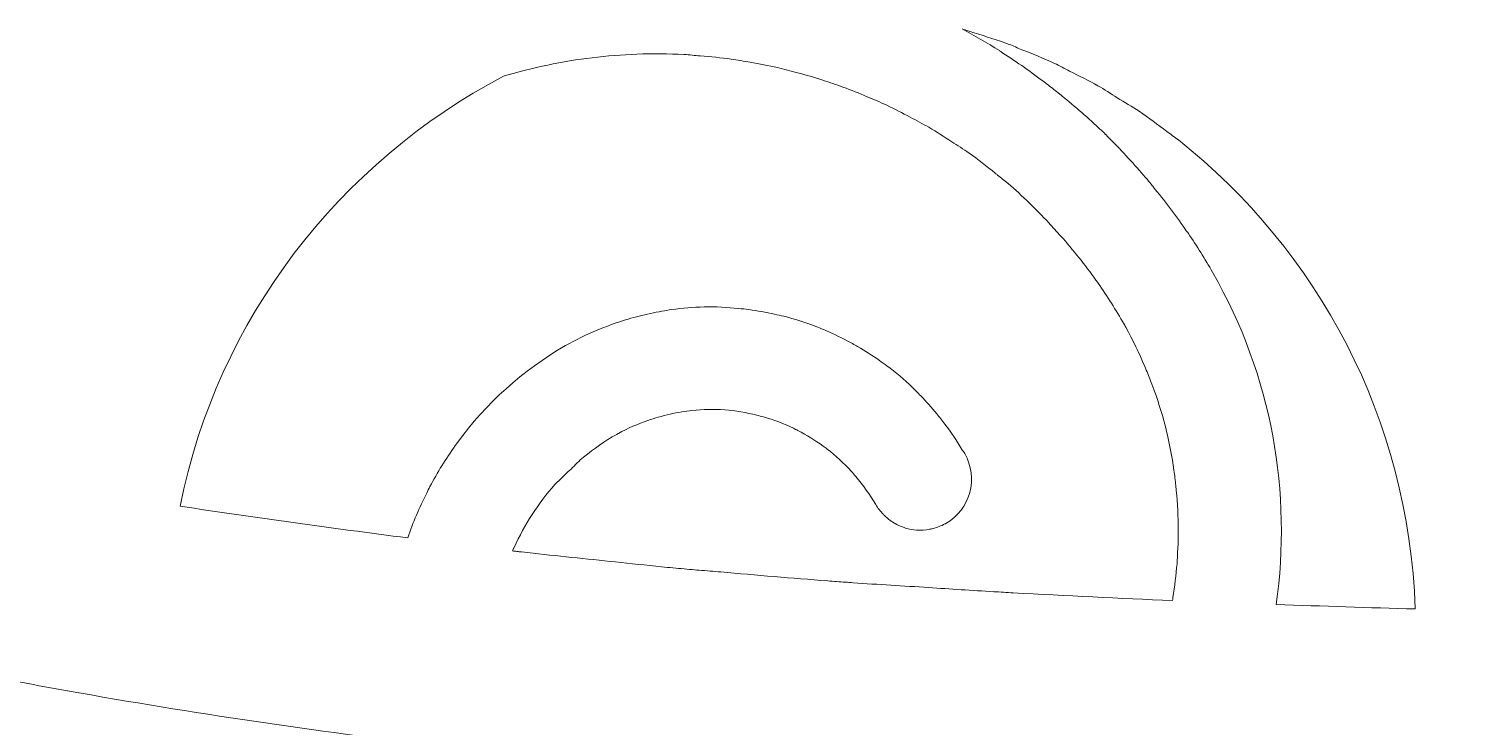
# Model space of a CAD drawing. Header units: millimetres. Extents: x -416 to 1516, y -417 to 43.
# Drawn here: x 441.2 to 455.33, y -68.94 to -62.14 of the extents above; entities that cross this region are included whole.
import ezdxf

# ---------------------------------------------------------------- set-up
doc = ezdxf.new("R2010")
doc.units = ezdxf.units.MM
doc.header["$MEASUREMENT"] = 0
doc.layers.add('Layer 3', color=7, linetype='Continuous')

msp = doc.modelspace()

# ---------------------------------------------------------------- linework, layer by layer
at = {"layer": 'Layer 3', "lineweight": 0}
for points, knots in [([(452.7574631300832, -64.51157168296186), (452.6826184306662, -64.38108869145802), (452.603725744054, -64.25443836868152), (452.5209573250208, -64.13164224647915), (452.5126029684691, -64.11926143457903), (452.502698318949, -64.10851704303441), (452.4942578350102, -64.09624389036821), (452.4926214146546, -64.09389691906888), (452.4907696758313, -64.09180832993096), (452.4891763191694, -64.08946135863162), (452.3907327156784, -63.94603772721132), (452.2860448766203, -63.80922437275333), (452.1775674325285, -63.67656666472443), (452.1770076045122, -63.67592070932095), (452.176533903883, -63.67518862653033), (452.1760171395602, -63.67454267112684), (452.1729165536235, -63.67086072532699), (452.1703327320095, -63.66670507889791), (452.16731827346, -63.66302313309804), (452.1363985414798, -63.62545006046204), (452.1052204273383, -63.58845834768917), (452.0736116762611, -63.55178961261804), (452.0704249629373, -63.54812919866496), (452.0668937400649, -63.54492095349432), (452.063707026741, -63.54126053954124), (452.0632763898054, -63.54076530706524), (452.0628026891762, -63.54033467012958), (452.0623720522405, -63.53983943765358), (451.9502772578892, -63.41060529326315), (451.8346081769719, -63.2856344545357), (451.7135130706654, -63.16742461569807), (451.7117043955357, -63.1656374724151), (451.7100679751802, -63.16359194697073), (451.7082593000504, -63.16182633553454), (451.6986991600788, -63.15252457772436), (451.6903448035271, -63.14173712248618), (451.6807846635555, -63.13252149206313), (451.6803540266199, -63.13211238697426), (451.6799233896842, -63.13172481373217), (451.6794927527486, -63.13133724049008), (451.6704493770998, -63.12259531069625), (451.6602002180312, -63.11536061017723), (451.6510707149952, -63.10670480777054), (451.649606549414, -63.10530523772966), (451.647927065365, -63.10409945430983), (451.6464198360902, -63.10269988426894), (451.5217935069113, -62.98464076835879), (451.3919134071173, -62.87377328927409), (451.2590188487738, -62.76725524323952), (451.2585882118382, -62.76691073369099), (451.2581575749025, -62.76650162860212), (451.2577269379668, -62.7661571190536), (451.2547124794173, -62.76372402036714), (451.2518702756419, -62.76088181659181), (451.2488558170923, -62.75844871790535), (451.2117349132387, -62.72886396042577), (451.1745278819981, -62.69986056280932), (451.1368902138217, -62.67118014289461), (451.1337035004979, -62.66879010790172), (451.1303445323997, -62.66678764615092), (451.127243946463, -62.66439761115803), (451.1265979910595, -62.66390237868202), (451.1259089719625, -62.66351480543993), (451.125263016559, -62.66301957296393), (450.9894831907466, -62.56011887718887), (450.850947288546, -62.46161067815751), (450.7081050169888, -62.37050943441943), (450.7062102144719, -62.3693036509996), (450.7044446030357, -62.36781795357158), (450.7025498005189, -62.36661217015175), (450.6933341700958, -62.36075550782682), (450.6848936861569, -62.35358540284815), (450.6756780557339, -62.34779333606357), (450.6754196735725, -62.34766414498287), (450.6752474187982, -62.34751342205539), (450.675075164024, -62.3473842309747), (450.5563054971699, -62.27273331817869), (450.4351673271699, -62.20215192442463), (450.3121343546529, -62.13574770894644), (450.3522697170561, -62.14715958774133), (450.3907686591037, -62.16233953972321), (450.4305595119583, -62.17456962869585), (450.5449366820686, -62.20968807079861), (450.659399979566, -62.24472038551425), (450.7708488185139, -62.28629838165186), (450.8129651108211, -62.30201662980331), (450.8531004732242, -62.32154601483532), (450.8947430649022, -62.33816860055165), (451.0018855344935, -62.38088778456875), (451.1092863862461, -62.42317633165019), (451.2133713335942, -62.47168758245186), (451.2639281098403, -62.49526495467904), (451.3119871918595, -62.52314869626279), (451.3618118853149, -62.54808257483728), (451.4543557627875, -62.59437604542033), (451.5477178504377, -62.63933454150283), (451.6375487152156, -62.69012816806349), (451.7020581281769, -62.72664618020713), (451.7633377641208, -62.76807345341727), (451.8264260751944, -62.80685230947311), (451.8982132523684, -62.85101412722466), (451.9716368498977, -62.89280744183009), (452.0414430971676, -62.93981146335697), (452.1339439109466, -63.00208156425286), (452.2223106101432, -63.06977769053802), (452.3111079462756, -63.13689245696004), (452.3482288501291, -63.16492692147126), (452.3872876201931, -63.19039909621533), (452.4237625686432, -63.21927330275108), (453.784962858559, -64.29739440301323), (454.676122933206, -65.94371940802701), (454.736498231585, -67.79825737143055), (454.2844586402267, -67.78518754043338), (453.8318161571584, -67.77035209800003), (453.3789583556223, -67.75437546768718), (453.5322651047159, -66.67119438343107), (453.3427848530272, -65.53187977461216), (452.7574631300832, -64.51157168296186)], [0, 0, 0, 0, 1, 1, 1, 2, 2, 2, 3, 3, 3, 4, 4, 4, 5, 5, 5, 6, 6, 6, 7, 7, 7, 8, 8, 8, 9, 9, 9, 10, 10, 10, 11, 11, 11, 12, 12, 12, 13, 13, 13, 14, 14, 14, 15, 15, 15, 16, 16, 16, 17, 17, 17, 18, 18, 18, 19, 19, 19, 20, 20, 20, 21, 21, 21, 22, 22, 22, 23, 23, 23, 24, 24, 24, 25, 25, 25, 26, 26, 26, 27, 27, 27, 28, 28, 28, 29, 29, 29, 30, 30, 30, 31, 31, 31, 32, 32, 32, 33, 33, 33, 34, 34, 34, 35, 35, 35, 36, 36, 36, 37, 37, 37, 38, 38, 38, 39, 39, 39, 39]), ([(445.8336824786024, -62.59695986703426), (445.9763094316917, -62.55428374671073), (446.1198837860395, -62.51795952118812), (446.2641471594843, -62.48787953123254), (446.4084105329292, -62.45779954127696), (446.5532767980839, -62.43396378688838), (446.6984014454001, -62.41628614067969), (446.8434399653291, -62.39860849447101), (446.9888229948066, -62.38706742459541), (447.1339045784292, -62.38155527181902), (447.1345935975262, -62.38153373997223), (447.1352395529298, -62.38159833551259), (447.1359285720268, -62.3815768036658), (447.2898382128303, -62.37578473688122), (447.4435755988596, -62.37791638971272), (447.596710093179, -62.38558172716741), (447.6496353725711, -62.38825167616847), (447.702086951334, -62.39492654867114), (447.7548399759519, -62.39918985433414), (447.8553075730405, -62.40717816949056), (447.9557751701291, -62.41598469482474), (448.0555106844271, -62.42974354491895), (448.1181252948715, -62.43842087917242), (448.1800508862189, -62.4504787133708), (448.2423209871148, -62.46139535968968), (448.3312905780214, -62.47689828937331), (448.4200879141537, -62.49337015216216), (448.5080239764147, -62.51343783336374), (448.5736961091022, -62.52844553057136), (448.6387222863863, -62.5458001990783), (448.7037484636704, -62.56330559051273), (448.7868183285585, -62.58559105193294), (448.8695006202045, -62.60957752924899), (448.9514077653664, -62.63593250971115), (449.0173813439089, -62.65718444248579), (449.0828381581286, -62.67968522237383), (449.1479504627998, -62.70349944491561), (449.2273168500413, -62.73261050176598), (449.305865027105, -62.76404699806888), (449.3837672487652, -62.79690459625945), (449.4482766617265, -62.82412085059293), (449.5126999473007, -62.85144476416031), (449.5761327679228, -62.88122330826094), (449.6528292061632, -62.91731068346893), (449.7281045425159, -62.95649864461365), (449.8031214967072, -62.9963971567022), (449.8649178969739, -63.02916862750564), (449.9272310615634, -63.06092810151029), (449.9877786147166, -63.09617573469374), (450.0632262058436, -63.14025142505816), (450.1367789944537, -63.18813825230313), (450.2100734009024, -63.23645571648377), (450.2666590942476, -63.27329670632916), (450.3243644436255, -63.30800604334305), (450.3795720987766, -63.34710787710063), (450.4671636514892, -63.40918419137548), (450.5513101087163, -63.47662193549925), (450.6351981837822, -63.54438265732475), (450.642949648624, -63.5505838291982), (450.6509164319336, -63.55635436413599), (450.6585817693883, -63.56262013154979), (450.690836475869, -63.58850141138273), (450.7238232651403, -63.6130907804087), (450.7553889525238, -63.640027120734), (450.7574129461214, -63.6417712003234), (450.7592646849448, -63.64377366207421), (450.7612886785423, -63.64551774166362), (450.8999537718236, -63.76465344991291), (451.0312119098116, -63.89416750831153), (451.1581206147496, -64.02895686917192), (451.1976100217493, -64.0709439703984), (451.2364534733454, -64.11370621810907), (451.2747370969253, -64.15720054861035), (451.3954015662961, -64.29425075338294), (451.5113290293748, -64.43683464277872), (451.6186437537403, -64.58854803521041), (451.6198926008537, -64.59029211479982), (451.6212706390479, -64.59188547146175), (451.6225194861613, -64.59362955105115), (451.712565669407, -64.72118421139253), (451.7978317826669, -64.85364813280039), (451.877628806844, -64.99125816558933), (451.8812030934099, -64.99737321007565), (451.8853372079922, -65.00290689469884), (451.8888684308646, -65.00904347103193), (451.8962753861579, -65.02196257910163), (451.9018736663214, -65.03535538780054), (451.909151430534, -65.04831755956378), (451.9788715504168, -65.17384822630757), (452.0405387596027, -65.30151054588286), (452.0957033510603, -65.43068009473295), (452.1155987774876, -65.47710275639669), (452.13458986635, -65.52367614098792), (452.1525904902605, -65.57048637589375), (452.2019414830867, -65.69821329100938), (452.2448759855716, -65.82710292585129), (452.2807480423118, -65.95717681226625), (452.2816093161831, -65.9602558663562), (452.2827289722158, -65.96331338859936), (452.2835902460871, -65.9663924426893), (452.2904804370576, -65.99210146774797), (452.2970691821732, -66.01781049280666), (452.3034856725145, -66.04351951786533), (452.3043038826922, -66.04690001781023), (452.3047775833214, -66.0503235814487), (452.3056388571927, -66.0537040813936), (452.3369461624149, -66.1831104805583), (452.3616647225216, -66.31314130327969), (452.3801390470612, -66.44373195401745), (452.3872445564996, -66.49338439269862), (452.3934887920666, -66.54307989507335), (452.3987425626816, -66.59281846114163), (452.412479880929, -66.72099754503971), (452.4201452183837, -66.84943501109919), (452.4220830845941, -66.97759256315048), (452.4221692119813, -66.98164055034565), (452.4225998489169, -66.9857100693876), (452.4225998489169, -66.98975805658277), (452.4235472501754, -67.10387684453167), (452.4193270082059, -67.21780184585953), (452.4112310338156, -67.33129621025172), (452.4106281421057, -67.33954290756954), (452.4108003968799, -67.3478542004277), (452.4101544414765, -67.35610089774552), (452.4016278301505, -67.46690378128987), (452.3875890660481, -67.57703917758396), (452.3699760153797, -67.68657168216811), (452.3684257224114, -67.69626101322038), (452.3679089580886, -67.7061225990469), (452.3662725377331, -67.71579039825238), (451.8476995398159, -67.69415089223565), (451.3291696055922, -67.66908782258047), (450.8110703083042, -67.64068731667393), (450.7475944239885, -67.63719915749512), (450.6842046670599, -67.63317270214674), (450.6207287827442, -67.62955535188722), (450.40799413653, -67.61749751768885), (450.1957762546386, -67.60298505295724), (449.9833861179729, -67.58894628885484), (449.7380953194231, -67.573464891018), (449.4924600113248, -67.55949072245596), (449.2475137223236, -67.5420283947151), (449.2223645252813, -67.54024125143212), (449.1972153282389, -67.53832491706845), (449.1720661311966, -67.53647317824513), (449.1142746544315, -67.53223140442891), (449.0564831776665, -67.52794656691914), (448.9986917009014, -67.52368326125614), (448.6496174008585, -67.49778044957642), (448.3015766294611, -67.46759280038692), (447.953708112838, -67.43712523718924), (447.8842894388102, -67.4310317245497), (447.814612382621, -67.42551957177331), (447.7449353264319, -67.41983516422265), (447.713584957516, -67.41699296044732), (447.6819762064389, -67.41490437130938), (447.6506258375231, -67.41201910384048), (447.5781065775586, -67.40538729503137), (447.505501190207, -67.39888467730296), (447.4329819302425, -67.39203755002603), (447.2816561110529, -67.3776758082219), (447.1312776931217, -67.36029960786817), (446.9804686382549, -67.34417225462784), (446.693750566495, -67.31501813408391), (446.4068602399608, -67.28618699124173), (446.1213479516207, -67.25330786120438), (446.0838825382186, -67.24932446954956), (446.0463309974294, -67.24579324667718), (446.0090378388016, -67.24142228178026), (445.9940516734408, -67.23967820219086), (445.979151635467, -67.2379987181418), (445.9641654701062, -67.23634076593952), (445.9491793047454, -67.23468281373725), (445.9341931393845, -67.23304639338176), (445.9192931014108, -67.23128078194556), (445.9244607446387, -67.21954592544893), (445.9319538273191, -67.20923217083997), (445.9372937253212, -67.19758344173046), (445.9881088837287, -67.08602694354872), (446.046072615268, -66.97849690071536), (446.111701684262, -66.87632828773091), (446.1787949188372, -66.77306155056056), (446.2525199622216, -66.67438109675493), (446.3345132347706, -66.58256930207301), (446.3500161644542, -66.56519310171929), (446.3680167883646, -66.54994855419706), (446.385328393178, -66.53410111496491), (446.4190042015463, -66.49848744038614), (446.4560389780128, -66.4659743517441), (446.4919540984465, -66.4323846707629), (446.5320033334625, -66.39272300898897), (446.5702438933488, -66.35140339501275), (446.61434111556, -66.3156389975065), (446.7151101585035, -66.23388257527216), (446.8232000293532, -66.15961923571825), (446.9380078363992, -66.09373178456285), (446.9432616070142, -66.09071732601325), (446.9488598871777, -66.08899477827063), (446.9541136577927, -66.08604491526138), (447.04816476454, -66.03337801803063), (447.1453164572241, -65.99149857603805), (447.2437600607151, -65.95674617533061), (447.2770482958413, -65.94496825514041), (447.3107671679032, -65.93605407057233), (447.3444429762715, -65.92627861213292), (447.4205795864956, -65.90423000102733), (447.4972329610424, -65.8869829917543), (447.5744461636056, -65.87503281678983), (447.6073898891833, -65.86990823725553), (447.6402474873738, -65.86387932015633), (447.6732773403386, -65.86058494759857), (447.7799891729942, -65.84994821528785), (447.8869593878113, -65.84542652746346), (447.9929391376763, -65.85319952415206), (447.9932836472248, -65.85322105599884), (447.9935850930797, -65.85317799230528), (447.9939296026283, -65.85319952415206), (448.1001677346547, -65.861037116381), (448.2047694463255, -65.88110479758258), (448.3077347376409, -65.90679229079448), (448.3293096481174, -65.9121537206434), (448.3508414949002, -65.9172998320245), (448.3722010869087, -65.92343640835759), (448.4718935375131, -65.9521168282723), (448.5694758671328, -65.98803194870602), (448.6633116554123, -66.03296891294175), (448.678211693386, -66.04011748607365), (448.6923365848755, -66.04883788402068), (448.707064368075, -66.05639556224145), (448.7926749908834, -66.10027746598482), (448.8750127729809, -66.15096343331156), (448.9534317589639, -66.2081520183667), (448.9670829498242, -66.21809973158037), (448.981380096088, -66.22688472506775), (448.9947729047869, -66.2372200115235), (449.0781872792235, -66.3016217652509), (449.1557880550288, -66.37461472584462), (449.228135060219, -66.4539380493925), (449.2433365440477, -66.47056063510884), (449.2577628813922, -66.48806602654325), (449.2724045372045, -66.50535609950985), (449.3441055869912, -66.59004085290665), (449.411543331115, -66.67982865399098), (449.4686888524766, -66.77947804090182), (449.4885842789039, -66.81407971868181), (449.5127860746878, -66.844396558952), (449.5389688003757, -66.87225876868897), (449.5465480104432, -66.88031167938574), (449.554902366995, -66.88698655188841), (449.5629122139982, -66.89445810272204), (449.5828937678126, -66.9130616183424), (449.6036935318048, -66.93002871360724), (449.6260866524589, -66.94490721973416), (449.6361635567533, -66.95160362408362), (449.6462404610477, -66.95784785965064), (449.6567480022777, -66.96379064936269), (449.6801746515774, -66.97703273513413), (449.7044195110548, -66.987949381453), (449.7295687080971, -66.9972296074164), (449.739301102843, -67.00084695767592), (449.7486028606531, -67.00517485887926), (449.7585936375604, -67.00816778558207), (449.7940350573649, -67.01882604973956), (449.8302516236536, -67.02653445088781), (449.86728640012, -67.0291828680421), (449.86728640012, -67.0291828680421), (449.86728640012, -67.0291828680421), (449.8673294638136, -67.0291828680421), (449.9094026924272, -67.0321757947449), (449.9518634942829, -67.02784789354156), (449.9941089776707, -67.01998876946583), (450.005779238627, -67.01785711663433), (450.0171049900348, -67.01529482686718), (450.028689123604, -67.01228036831759), (450.0680493395229, -67.0019881455554), (450.106806663732, -66.98805704068693), (450.1440567586662, -66.96755872254968), (450.1467697713609, -66.96607302512167), (450.1497842299105, -66.96585770665385), (450.1524541789116, -66.96430741368549), (450.3918883151364, -66.82684810382402), (450.4745706067824, -66.52126813428235), (450.3372835516952, -66.28166174328322), (450.3290153225306, -66.2672784696323), (450.318464717607, -66.25511297620002), (450.3099811699746, -66.24092348917014), (450.258390865083, -66.15438699695002), (450.2027956366898, -66.07179083269116), (450.1436691854242, -65.99272589130467), (450.1181754788333, -65.95861944600071), (450.0913898614355, -65.92617095289901), (450.0646042440377, -65.89346407763591), (450.0141335951788, -65.831990655071), (449.9615528253352, -65.77327330889426), (449.9068188708133, -65.71690293401686), (449.8801193808026, -65.689428297522), (449.8543672920503, -65.66104932346225), (449.8267204007812, -65.63480200223401), (449.747224822459, -65.55928981556669), (449.6644564034259, -65.48825625303019), (449.5777691882783, -65.42314394835897), (449.5536965835751, -65.40510026075498), (449.5282028769843, -65.38968345845848), (449.5036565716519, -65.37243644918544), (449.4345824071726, -65.32386060284342), (449.3638718223379, -65.27823461951064), (449.2911372439056, -65.23620445459059), (449.2575475629243, -65.21682579248606), (449.2238717545561, -65.19826534055929), (449.1895930544778, -65.18028624849563), (449.1134995079473, -65.14034467271352), (449.0358556684485, -65.10425729750553), (448.9567476633684, -65.07139969931495), (448.9318568484875, -65.061085944706), (448.9077411800908, -65.0490496423544), (448.8825919830485, -65.03944643868927), (448.7802726471365, -65.00028000939133), (448.6757570628528, -64.96780998444285), (448.5696911856007, -64.9405721982626), (448.5392882179434, -64.93275613788043), (448.5084546133504, -64.92711479402334), (448.4777501998381, -64.92031073043997), (448.3952832266599, -64.9019871288278), (448.3122133617718, -64.887194750088), (448.2282822230124, -64.87619197638199), (448.1951231789669, -64.87184254333187), (448.1622225170827, -64.86723472812034), (448.1288912182629, -64.86404801479648), (448.0170117423795, -64.85330362325186), (447.9046155021732, -64.8468656010638), (447.7917024976441, -64.84938482713738), (447.7916594339505, -64.84938482713738), (447.791616370257, -64.84938482713738), (447.791616370257, -64.84938482713738), (447.6861103210212, -64.85173179843672), (447.5805181443983, -64.86159338426324), (447.4750982225497, -64.8758044031399), (447.4433172166982, -64.88008924064968), (447.4117945930082, -64.88665645391843), (447.3800135871567, -64.89203941561414), (447.3053842062075, -64.90467860967566), (447.2311854621939, -64.91985856165753), (447.1571589729547, -64.93861280020536), (447.1215452983759, -64.94763464400737), (447.0862330696521, -64.95736703875319), (447.0508777772347, -64.96783151628964), (446.9774541797053, -64.98953561784671), (446.9047626649665, -65.01490013335686), (446.8324156597763, -65.04284847048095), (446.8013236730219, -65.05486324098575), (446.7700594314933, -65.06567222807072), (446.7392258269003, -65.07884971830181), (446.6377677648597, -65.1222148577224), (446.5373432314647, -65.17008015312058), (446.4392441375222, -65.22625674137694), (446.0167893036434, -65.46861920876427), (445.6615999591141, -65.7930180123941), (445.3825041611153, -66.17449774184517), (445.3752694605963, -66.18433779582492), (445.3677763779159, -66.19385487210292), (445.3606708684775, -66.2037810534698), (445.2695480928927, -66.33114192719013), (445.1872103107953, -66.46459631354999), (445.1140020317337, -66.60403655331548), (445.1031499809552, -66.62459946699306), (445.0935037135964, -66.64563608129987), (445.08303923606, -66.66643584529207), (445.0125439696931, -66.80764169649375), (444.9482929388931, -66.95259408903563), (444.8969179524694, -67.10417829038663), (444.1479111302825, -67.0071342569365), (443.4049332251948, -66.90632215029937), (442.6733241352084, -66.79439961072232), (443.0404851865489, -64.96737934750719), (444.2293876385086, -63.43760622912879), (445.8336824786024, -62.59695986703426)], [0, 0, 0, 0, 1, 1, 1, 2, 2, 2, 3, 3, 3, 4, 4, 4, 5, 5, 5, 6, 6, 6, 7, 7, 7, 8, 8, 8, 9, 9, 9, 10, 10, 10, 11, 11, 11, 12, 12, 12, 13, 13, 13, 14, 14, 14, 15, 15, 15, 16, 16, 16, 17, 17, 17, 18, 18, 18, 19, 19, 19, 20, 20, 20, 21, 21, 21, 22, 22, 22, 23, 23, 23, 24, 24, 24, 25, 25, 25, 26, 26, 26, 27, 27, 27, 28, 28, 28, 29, 29, 29, 30, 30, 30, 31, 31, 31, 32, 32, 32, 33, 33, 33, 34, 34, 34, 35, 35, 35, 36, 36, 36, 37, 37, 37, 38, 38, 38, 39, 39, 39, 40, 40, 40, 41, 41, 41, 42, 42, 42, 43, 43, 43, 44, 44, 44, 45, 45, 45, 46, 46, 46, 47, 47, 47, 48, 48, 48, 49, 49, 49, 50, 50, 50, 51, 51, 51, 52, 52, 52, 53, 53, 53, 54, 54, 54, 55, 55, 55, 56, 56, 56, 57, 57, 57, 58, 58, 58, 59, 59, 59, 60, 60, 60, 61, 61, 61, 62, 62, 62, 63, 63, 63, 64, 64, 64, 65, 65, 65, 66, 66, 66, 67, 67, 67, 68, 68, 68, 69, 69, 69, 70, 70, 70, 71, 71, 71, 72, 72, 72, 73, 73, 73, 74, 74, 74, 75, 75, 75, 76, 76, 76, 77, 77, 77, 78, 78, 78, 79, 79, 79, 80, 80, 80, 81, 81, 81, 82, 82, 82, 83, 83, 83, 84, 84, 84, 85, 85, 85, 86, 86, 86, 87, 87, 87, 88, 88, 88, 89, 89, 89, 90, 90, 90, 91, 91, 91, 92, 92, 92, 93, 93, 93, 94, 94, 94, 95, 95, 95, 96, 96, 96, 97, 97, 97, 98, 98, 98, 99, 99, 99, 100, 100, 100, 101, 101, 101, 102, 102, 102, 103, 103, 103, 104, 104, 104, 105, 105, 105, 106, 106, 106, 107, 107, 107, 108, 108, 108, 109, 109, 109, 110, 110, 110, 111, 111, 111, 112, 112, 112, 113, 113, 113, 114, 114, 114, 115, 115, 115, 116, 116, 116, 117, 117, 117, 118, 118, 118, 119, 119, 119, 120, 120, 120, 121, 121, 121, 122, 122, 122, 123, 123, 123, 124, 124, 124, 125, 125, 125, 125]), ([(428.7256828084002, -63.89210045102038), (428.841696398866, -63.97689286365109), (428.9583990084288, -64.06028570624092), (429.0757906370887, -64.14204212847525), (429.0758767644758, -64.1421067240156), (429.0760059555565, -64.14217131955594), (429.0760920829437, -64.1422359150963), (429.1143757065235, -64.16872008663915), (429.1530038396519, -64.19432145246391), (429.1914166543124, -64.22048264630503), (429.1915027816995, -64.22054724184538), (429.1915889090866, -64.22059030553895), (429.1916750364738, -64.2206549010793), (431.0136568475418, -65.4702125654262), (432.9921751847207, -66.36619577375255), (435.0804628767985, -67.04823855244489), (435.0943724498202, -67.05278177211605), (435.1082389591483, -67.05754031025505), (435.1221915958636, -67.06208352992623), (435.3553384328279, -67.13785409875494), (435.5899494353733, -67.21073940011476), (435.8257231576451, -67.2814715167963), (435.8686576601301, -67.2943690930192), (435.9115490989215, -67.30746045586315), (435.9545266650999, -67.32020730915858), (436.171137043735, -67.38426455333743), (436.3888670784028, -67.44629780391871), (436.6075875780226, -67.50647931567667), (436.6728721374681, -67.52447993958711), (436.7382858879943, -67.54235137241685), (436.803742702214, -67.56002901862553), (437.0065726989081, -67.6146768457603), (437.2100917146992, -67.66814042132202), (437.4146011954424, -67.71981685360078), (437.4991352259117, -67.74121950930288), (437.5840568296231, -67.76214846437578), (437.6688923059474, -67.78307741944867), (437.8587170671847, -67.82982305881416), (438.0489724653576, -67.87605193385686), (438.2401752647889, -67.92053672931014), (438.344561657992, -67.94486771617471), (438.449550942905, -67.96840202470833), (438.5543679730437, -67.99210858801621), (438.7298955880172, -68.03177024979014), (438.9054662666842, -68.07143191156408), (439.0820704739969, -68.10943562113575), (439.2100557712739, -68.13701791686452), (439.3388162150351, -68.16345902471382), (439.4673182766349, -68.19024464211164), (439.623553356891, -68.22275773075368), (439.7794869912921, -68.25572298817816), (439.9364541543388, -68.28715948448107), (440.1035412853735, -68.32066303807512), (440.2716619450536, -68.35278855347508), (440.4396103499595, -68.38517245103642), (440.5610930295082, -68.40857756848935), (440.682058944734, -68.43271476873288), (440.8039291975247, -68.45558159001622), (441.0968484411581, -68.5105954585463), (441.390801213437, -68.56429588442263), (441.6858736417487, -68.61666133579844), (441.6872516799428, -68.61689818611305), (441.6885435907498, -68.6170704408873), (441.6899216289439, -68.61730729120193), (442.9171938318705, -68.83505885771649), (444.1110916722839, -69.0063016351802), (445.288151608513, -69.14638783034917), (445.3983946640411, -69.15995289382234), (445.5094989934403, -69.1747668044089), (445.619182220952, -69.18736293477686), (445.6560878063377, -69.19158317674629), (445.69234743632, -69.19453303975553), (445.7292099580122, -69.19868868618461), (446.1718616641732, -69.24849184779326), (446.6121879308817, -69.29338574833542), (447.0510069683154, -69.33474842600519), (447.0801180251657, -69.33748297054662), (447.1095305278711, -69.34105725711257), (447.1385985210279, -69.3437702698072), (447.274206092066, -69.35649559125584), (447.4094691535556, -69.36773521527647), (447.544861406126, -69.3794700717731), (447.9096970180139, -69.41157405532627), (448.273929738192, -69.44154638604795), (448.6375165029665, -69.46884876776855), (448.6577133752488, -69.47037752889013), (448.6780394386117, -69.47216467217311), (448.6982793745876, -69.4736719014479), (448.6997435401688, -69.4737795606818), (448.7012077057501, -69.47386568806894), (448.7027149350249, -69.47397334730286), (449.0842592600163, -69.50237385320939), (449.4655452028463, -69.5290518113733), (449.8467880819828, -69.55303828868934), (449.9926017483959, -69.56231851465273), (450.1389321791319, -69.57082359413194), (450.2849181003194, -69.57954399207898), (450.2879756225626, -69.57971624685324), (450.2910762084993, -69.57988850162751), (450.2941337307425, -69.58006075640176), (450.4410670531884, -69.58884574988916), (450.588517139957, -69.59625270518245), (450.7356227171773, -69.60449940250027), (450.9058104341486, -69.6139734150847), (451.0758258963456, -69.62400725568548), (451.2460997407041, -69.63274918547931), (451.4971610741917, -69.6457974846297), (451.7490836815506, -69.65891037932043), (452.0009201615223, -69.6707098313574), (452.0133225052693, -69.67129119122055), (452.0255525942419, -69.67202327401115), (452.0379549379888, -69.67258310202752), (452.0560416892864, -69.67342284405204), (452.0742145679711, -69.67426258607657), (452.0923443829622, -69.6751023281011), (452.0931625931399, -69.67514539179467), (452.0939377396241, -69.67518845548823), (452.0947990134954, -69.67523151918179), (452.1259340639434, -69.67669568476303), (452.1570691143913, -69.67813831849747), (452.1882472285328, -69.67955942038515), (452.1891946297912, -69.67960248407871), (452.1901420310497, -69.67964554777227), (452.1910894323082, -69.67968861146583), (452.6544978387678, -69.70061756653872), (453.1208345763899, -69.72094362990171), (453.5886785432869, -69.73890119011857), (453.5891953076097, -69.73892272196535), (453.5897120719325, -69.73894425381214), (453.5901857725617, -69.73896578565892), (453.6895337136175, -69.74284151807983), (453.790216629174, -69.746394272799), (453.8898229523913, -69.75018387783277), (453.8917177549081, -69.7502484733731), (453.8936556211186, -69.75033460076024), (453.8955504236355, -69.75039919630059), (454.3875100589292, -69.76876586160633), (454.8820535158368, -69.78637891227467), (455.3803865777782, -69.80369051708804), (455.8460342963033, -69.81988246586873), (456.3152132377007, -69.83579450064123), (456.789861268181, -69.85179266280085), (457.2007319684906, -69.8656376402822), (457.6018702740544, -69.87625284074612), (457.997970127471, -69.88533928008847), (458.1405109531732, -69.88861212079946), (458.2798650655516, -69.89104521948592), (458.4209417256725, -69.89386589141446), (458.6807880526475, -69.8990981301827), (458.940289870074, -69.90433036895091), (459.1960882098538, -69.90852907907356), (459.409511875165, -69.91203877009916), (459.6207392921044, -69.9153546745037), (459.8322250912051, -69.91856291967434), (460.1052489084112, -69.92269703425664), (460.3775837065202, -69.9271325946939), (460.6489280396772, -69.9313959003569), (460.8848309530297, -69.93509937800354), (461.1206908026886, -69.93931961997298), (461.3565506523475, -69.9436690530231), (461.5204941337519, -69.9466835115727), (461.6847390610111, -69.94999941597726), (461.8490701156575, -69.95353063884963), (462.0782550928138, -69.9584614317629), (462.309033426632, -69.96457647624922), (462.5399840152244, -69.9708637755098), (462.6959607133191, -69.9751270811728), (462.8517651566395, -69.97921813206153), (463.0089045744605, -69.98427811605549), (463.262248283707, -69.99243868598617), (463.5193385342938, -70.00288163167583), (463.7768594218162, -70.0135829595269), (463.9111750820474, -70.01915970784364), (464.043768194536, -70.0237244593616), (464.1795049566548, -70.0301194178561), (464.9900497969469, -70.06829538220202), (465.8261314075235, -70.12109147051348), (466.7101859727322, -70.19862765077838), (467.0110719996752, -70.2250256949341), (467.3136805743608, -70.2525864588161), (467.6162460853529, -70.28019028639167), (467.7087038354383, -70.28860923848374), (467.8006448212009, -70.29659755364017), (467.893231762367, -70.30512416496616), (468.021518505499, -70.31696668069671), (468.1502789492602, -70.32949821552431), (468.27878101086, -70.34164217710982), (468.548445859968, -70.3670928200071), (468.818498282318, -70.39321095015464), (469.0890244052972, -70.42019035417351), (469.2528386956208, -70.43655455772844), (469.4169113681058, -70.45343552560617), (469.5809840405909, -70.47046721641138), (469.8206765589771, -70.49529343575196), (470.0607135869119, -70.52126084297203), (470.3008367422339, -70.54770195082132), (470.4776993317079, -70.56718827215977), (470.6546049848754, -70.5866745934982), (470.8316398291237, -70.60717291163544), (471.0699543093158, -70.63471214367065), (471.3084410442823, -70.66429690115024), (471.5469277792487, -70.69383859493625), (471.7180628974785, -70.7150905277109), (471.8891549520147, -70.7352443362996), (472.0603331339381, -70.75757286141338), (472.1644611449797, -70.77113792488655), (472.2685030286343, -70.78679157749765), (472.372631039676, -70.80080880975326), (472.6442768186879, -70.83745601297761), (472.9159656613934, -70.87384483404057), (473.1873961219375, -70.91367875058876), (473.3763165456099, -70.94141176924502), (473.5648924597338, -70.97228843753157), (473.7535975649383, -71.00174400393047), (473.9620689054896, -71.03423556072572), (474.1705402460407, -71.06668405382743), (474.3787101407369, -71.10143645453488), (474.5875259908366, -71.13633957816982), (474.7959542676942, -71.17361120495086), (475.0043825445519, -71.21092589542548), (475.192441694353, -71.24455864010022), (475.3802855256862, -71.27909572233986), (475.5679571022452, -71.31479552430577), (475.7839645891704, -71.35594288350771), (475.9997136939341, -71.39820989874237), (476.2150321617622, -71.44226405726), (476.393401980511, -71.4787174738633), (476.5711689075499, -71.51745326622559), (476.749021961976, -71.55601680381359), (476.9697664551933, -71.60394669475214), (477.1905970757979, -71.6513382895211), (477.4104802951439, -71.70267021225132), (477.5598682481231, -71.7375302721927), (477.7083949272309, -71.77562010915149), (477.8572230521937, -71.8125687582308), (477.8727259818774, -71.81637989511135), (477.8882719752545, -71.82019103199191), (477.9038179686317, -71.82402370071925), (478.3223970700896, -71.92722584234927), (478.7389091142563, -72.0374258341837), (479.1534402285189, -72.1546882717629), (479.2215669917398, -72.17393774278672), (479.2895215001863, -72.19355325520586), (479.3576913271007, -72.21258740776187), (479.4488571663791, -72.23894238822403), (479.5406258973675, -72.26314418400791), (479.6315333544845, -72.29023124726069), (479.8502538541043, -72.35538661562548), (480.0673379333686, -72.425623499831), (480.2846373311007, -72.49517136493948), (480.451466079974, -72.54850574942051), (480.6182517651536, -72.60192626128867), (480.784176176462, -72.65795212661754), (480.9993654532094, -72.73064364135631), (481.2135642650048, -72.80639267833824), (481.4272032487838, -72.88375660382889), (481.5462312977992, -72.92686336108807), (481.6646133914111, -72.97190798455772), (481.7830816124102, -73.01671575771275), (481.8300210383967, -73.03437187207464), (481.8771327191575, -73.05144662657342), (481.9239860177569, -73.06933959124994), (482.1356871353255, -73.15025627145974), (482.3472159981198, -73.23179737522625), (482.5571945679458, -73.31770944388967), (482.724023316819, -73.38594386634439), (482.8891295179496, -73.45874304031709), (483.0547094197094, -73.5302503034828), (483.2605969386467, -73.61915529884902), (483.4673026677617, -73.70579945030306), (483.6712523204885, -73.79991515259073), (483.6718552121984, -73.8001950665989), (483.6724581039083, -73.80051804430065), (483.6730609956182, -73.80079795830882), (483.9935410031336, -73.94870021385995), (484.3112649342607, -74.10409555209151), (484.6265772985482, -74.26547674372868), (484.7661467293944, -74.33674715657979), (484.903993612498, -74.41234547063424), (485.042486451005, -74.48632889617998), (485.273480103291, -74.61002935594723), (485.5032679721572, -74.7368304016512), (485.7311610385065, -74.86838998549419), (485.8501890875219, -74.93694738565065), (485.9692602002308, -75.00544019026678), (486.0873839116813, -75.07619383879509), (486.2136466612157, -75.15196440762381), (486.3391342642659, -75.22962977896941), (486.4645788036226, -75.30733821400858), (486.6739975454322, -75.43792886474633), (486.882899522919, -75.56953151228288), (487.089217678792, -75.70761524570105), (487.0940838761649, -75.71088808641203), (487.0990362009249, -75.71388101311484), (487.1039454619914, -75.71715385382583), (487.104376098927, -75.7174552996808), (487.1048067358627, -75.7176921499954), (487.1052373727983, -75.71799359585036), (492.7470118668306, -79.50740484300414), (494.9896829003412, -86.13690974450431), (495.5042940384503, -92.35847227685734), (495.6578161060118, -94.21548640264092), (495.4612303448847, -95.82789874897176), (495.0395506574901, -97.30817015159649), (494.596511378087, -96.5161857632311), (494.1409405638563, -95.73404142884549), (493.6680581448122, -94.96699091905461), (493.0595681547299, -93.9941605495604), (492.4275653879608, -93.04807273377044), (491.7454364818814, -92.09442723975972), (491.608666191117, -91.90287993077983), (491.465005709382, -91.71671558349564), (491.3231539027769, -91.52908707063023), (491.1186013583402, -91.25291960379388), (490.917666164163, -90.97388840133543), (490.70639568353, -90.70319002358193), (490.7063095561429, -90.70310389619479), (490.7062234287558, -90.70303930065445), (490.7061373013686, -90.70295317326732), (490.369034708137, -90.27100279495734), (490.0220274653851, -89.84744983689265), (489.6683884138242, -89.42988273223358), (489.664943318339, -89.42581321319163), (489.6613259680795, -89.42191594892394), (489.6578808725942, -89.41786796172877), (489.656416707013, -89.41618847767971), (489.6549525414318, -89.41457358917101), (489.6534883758505, -89.41289410512195), (489.6527993567535, -89.41209742679098), (489.6521103376564, -89.4113222803068), (489.6514213185594, -89.41052560197583), (489.6408276499423, -89.39805866268858), (489.6310091278093, -89.38496729984465), (489.6204154591921, -89.37252189240418), (489.6167119815455, -89.3681078638137), (489.6131807586731, -89.36345698490861), (489.6094342173329, -89.35902142447135), (489.5458722056301, -89.28432744798178), (489.478262206732, -89.2134015446792), (489.4141834307064, -89.13918126881885), (489.4106952715276, -89.13517634531725), (489.4071640486552, -89.1312144855092), (489.4037189531699, -89.12720956200761), (489.3845125458396, -89.1054193330634), (489.3653922658965, -89.08358604042563), (489.3463581133405, -89.06166662040073), (489.3448939477593, -89.06000866819845), (489.3434297821781, -89.05835071599617), (489.342051743984, -89.05669276379389), (489.0906459009478, -88.76711095641187), (488.8376897649434, -88.47918710123211), (488.5785324570655, -88.19703378099015), (488.5752596163545, -88.19352408996455), (488.5719006482564, -88.19014359001964), (488.5687139349325, -88.18663389899405), (488.5664746228671, -88.1842008003076), (488.5641491834145, -88.18191842454861), (488.5619098713491, -88.17948532586216), (488.5615653618006, -88.17914081631363), (488.5612208522521, -88.17879630676511), (488.5609194063971, -88.17845179721658), (488.3563237982668, -87.95598475625657), (488.145139445021, -87.74027871518636), (487.9358068305986, -87.52257021236537), (487.9330938179039, -87.51977107228359), (487.9304238689028, -87.51692886850826), (487.9277539199018, -87.5141297284265), (487.9057053087961, -87.49139209822386), (487.8842595894005, -87.46818076739198), (487.8622109782949, -87.44542160534255), (487.7213927003353, -87.29896198352587), (487.5819524605698, -87.15114585536186), (487.4386364883834, -87.00722699146556), (487.3776582982945, -86.9460334829088), (487.3197806941423, -86.88165326102819), (487.2584579945049, -86.82086885756031), (487.2584579945049, -86.82086885756031), (487.2584579945049, -86.82084732571353), (487.2584579945049, -86.82084732571353), (487.2583718671177, -86.82073966647962), (487.2582857397306, -86.82061047539892), (487.2581134849563, -86.82050281616502), (487.2554435359552, -86.81791899455108), (487.2526874595671, -86.81548589586461), (487.2501036379531, -86.81290207425067), (487.0173874379245, -86.5822529315132), (486.7761446265699, -86.36107780136017), (486.5380885285391, -86.13630685279439), (486.440247816758, -86.043849102709), (486.3440435253324, -85.94949655010672), (486.2452554122929, -85.85802926497334), (486.2415519346462, -85.85464876502843), (486.2378484569996, -85.85135439247067), (486.2342311067401, -85.84797389252576), (486.2313889029647, -85.84532547537148), (486.2283744444151, -85.84289237668501), (486.2255322406398, -85.84024395953074), (486.2248432215428, -85.83959800412725), (486.2240680750586, -85.83899511241734), (486.2233790559615, -85.83834915701385), (486.155812120757, -85.77592833319048), (486.0912165804086, -85.71014854126899), (486.0232620719621, -85.64817988622805), (486.0222716070101, -85.64725401681639), (486.0213242057516, -85.64628508371116), (486.0202906771061, -85.6453592142995), (485.6461963711015, -85.30433782495334), (485.2640922180937, -84.97304883035301), (484.8778970141972, -84.64686288344019), (484.8317327346949, -84.60586624716572), (484.7857407099668, -84.56465429242341), (484.7384567744317, -84.52503569434305), (484.7207145326827, -84.51020025190968), (484.7039196921921, -84.4942882171372), (484.686177450443, -84.4794958383974), (484.6834213740549, -84.47719193079163), (484.6804930428924, -84.47506027796014), (484.6777369665042, -84.47277790220116), (484.6047009422169, -84.41184277580581), (484.5283059498315, -84.35521401876701), (484.4548392886085, -84.29481718854122), (484.4319294036316, -84.27606294999339), (484.4084166269448, -84.2581484534701), (484.3855067419679, -84.23943727861584), (484.1534795610363, -84.04974170845927), (483.9193853228136, -83.86308212869908), (483.6833962820739, -83.67879105208499), (483.6737500147153, -83.67125490571101), (483.6643621295179, -83.66339578163527), (483.6547158621593, -83.65588116710808), (483.6031255572676, -83.61578886839848), (483.5531716727315, -83.57343572577669), (483.5014952404528, -83.53351568184135), (483.4434453815263, -83.48870790868632), (483.3878070894395, -83.44077801774779), (483.3294988483516, -83.39631475414129), (483.3037467595994, -83.3766346461818), (483.2767888874274, -83.35861249042458), (483.250950671288, -83.33901850985222), (483.2169303533711, -83.31318029371285), (483.1816181246473, -83.28930147563071), (483.1475116793433, -83.26357091872525), (482.8307351494746, -83.02467507866996), (482.5099967597978, -82.79157130539924), (482.1865022937329, -82.56245092378335), (482.1008055435373, -82.50155886108155), (482.0178648697299, -82.43651115195068), (481.9315652278244, -82.37643729942664), (480.9901067590928, -81.7173044057112), (480.0170395392839, -81.10646744432962), (479.0264884598875, -80.53300976896301), (478.0309419920374, -79.96616237055872), (477.0074041233697, -79.45402739482955), (475.9728419491492, -78.9766878835014), (473.8976025562218, -78.03299010270433), (471.73873347039, -77.29352188864225), (469.5391261304451, -76.79848319925863), (469.5391261304451, -76.79848319925863), (469.5391261304451, -76.79850473110541), (469.5391261304451, -76.79850473110541), (469.5391261304451, -76.79850473110541), (469.5390400030579, -76.79865545403288), (469.5390400030579, -76.79865545403288), (469.5388677482837, -76.79861239033931), (469.5386954935095, -76.79856932664575), (469.5384371113481, -76.7985262629522), (469.5384371113481, -76.7985262629522), (469.5384371113481, -76.79854779479898), (469.5384371113481, -76.79854779479898), (469.5384371113481, -76.79854779479898), (469.5381787291867, -76.79848319925863), (469.5381787291867, -76.79848319925863), (469.5381787291867, -76.79848319925863), (469.5381787291867, -76.79850473110541), (469.5381787291867, -76.79850473110541), (469.5381787291867, -76.79850473110541), (469.5381787291867, -76.7985262629522), (469.5381787291867, -76.7985262629522), (469.5381356654931, -76.79850473110541), (469.5380926017995, -76.79850473110541), (469.5380064744124, -76.79848319925863), (469.5380064744124, -76.79848319925863), (469.5380064744124, -76.79850473110541), (469.5380064744124, -76.79850473110541), (469.5380064744124, -76.79850473110541), (469.4771144117106, -76.9850351197849), (469.4771144117106, -76.9850351197849), (471.5319416138879, -77.8839681911205), (473.49745471561, -78.9292101613453), (475.3619403922273, -80.10965059751938), (476.2930635745032, -80.70143187449817), (477.1997265788337, -81.32540326241725), (478.0752114690229, -81.9871415095934), (478.9558640024399, -82.64015935882252), (479.8117979757502, -83.32334332539433), (480.630008153497, -84.04711482315176), (481.0150406376673, -84.38359299282675), (481.3924077843828, -84.72775803180322), (481.7646503515641, -85.07681079999936), (481.8923772666797, -85.19659246365215), (482.0164007041487, -85.31975462724984), (482.142577326296, -85.44097892463707), (482.3826143542308, -85.67156347183419), (482.62161785352, -85.90307388844298), (482.8560566012912, -86.13873995148084), (483.007468547868, -86.29103470377568), (483.1560382906694, -86.44587021399087), (483.3051247977936, -86.60025355542363), (483.5070504569227, -86.80926319214439), (483.7075980778578, -87.01950014413175), (483.9051312402433, -87.23223479034593), (484.0644669064362, -87.40392973659208), (484.2221230885799, -87.57695965733875), (484.3785734873038, -87.75104463857778), (484.5576323251497, -87.95017115762522), (484.7343226598495, -88.15121401103633), (484.9095918926615, -88.35337652048014), (485.0723726543396, -88.54128494735374), (485.2348519701627, -88.72940869269516), (485.3943168274362, -88.91985787748914), (485.5542123216453, -89.11069463552519), (485.7104904655949, -89.30415827886875), (485.8669839280124, -89.4975142629784), (486.0315733648202, -89.7009471513824), (486.1972824576608, -89.90354029776188), (486.3580822894348, -90.10966466701373), (486.4974364018132, -90.28822827238358), (486.6320104442057, -90.47008625031121), (486.7685223528088, -90.65065231743186), (487.200149753417, -91.22176302149916), (487.6209681669403, -91.80025914901296), (488.0235275743917, -92.39027481455555), (488.1224879422055, -92.535270270791), (488.2190367431796, -92.68168682891412), (488.3165329454122, -92.82756509086768), (488.5554072536207, -93.18678089074531), (488.792817396248, -93.54687949634105), (489.0207535262908, -93.91244719101962), (489.0212702906136, -93.91328693304416), (489.02183011863, -93.91408361137512), (489.0223468829528, -93.91492335339966), (489.5858783769525, -94.82098346602037), (490.1252080751684, -95.78285412550211), (490.6531689582829, -96.73796378509407), (491.1831107713015, -97.6912217058627), (491.6891091706975, -98.65255406917488), (492.1597092139826, -99.6246092921849), (492.3765779747791, -100.0673686575799), (492.5817764746193, -100.5137023095408), (492.7808599299732, -100.9617369773975), (492.7808599299732, -100.9617369773975), (492.5535697553339, -100.5589407196314), (492.5535697553339, -100.5589407196314), (492.5535697553339, -100.5589407196314), (491.574559745813, -99.0515176582136), (491.574559745813, -99.0515176582136), (491.4141905509746, -98.81929669066098), (491.2409022480666, -98.5956669299747), (491.0746763909032, -98.36732169484297), (490.894067260089, -98.1196408613003), (490.7196593011482, -97.86776131763497), (490.5322461067506, -97.62490361777164), (490.5300929220724, -97.62216907323022), (490.5277674826198, -97.61960678346307), (490.5257004253287, -97.61687223892164), (490.5244946419088, -97.61536500964685), (490.523288858489, -97.61394390775918), (490.5221692024563, -97.61243667848439), (490.5215663107464, -97.61161846830665), (490.5208772916493, -97.61086485366924), (490.5202743999394, -97.6100466434915), (490.5036518142231, -97.58851479670868), (490.4859956998612, -97.56777962825684), (490.4693300504513, -97.54629084516759), (490.4668323562245, -97.5431471955373), (490.4642485346105, -97.54004660960058), (490.4617939040773, -97.53688142812351), (490.2262355002733, -97.2356293597852), (489.9810308291107, -96.94167658750625), (489.7360845401094, -96.64748696491269), (489.6290281979053, -96.51900643515965), (489.5283452823488, -96.38553051695301), (489.4193080102407, -96.25853568462799), (489.4178438446594, -96.25677007319179), (489.4164658064653, -96.25491833436847), (489.414915513497, -96.25315272293228), (489.4150016408841, -96.25317425477907), (489.4150016408841, -96.25317425477907), (489.4150016408841, -96.25319578662585), (489.414915513497, -96.2531311910855), (489.414915513497, -96.25306659554515), (489.4148293861098, -96.2530020000048), (489.4148293861098, -96.25298046815801), (489.4148293861098, -96.25298046815801), (489.4148293861098, -96.25295893631123), (489.4125900740444, -96.25033205100374), (489.4100923798176, -96.24792048416406), (489.4078530677522, -96.24529359885656), (489.4065611569453, -96.24370024219463), (489.405096991364, -96.24217148107304), (489.4037189531699, -96.24057812441112), (489.40311606146, -96.23984604162051), (489.4024270423629, -96.23913549067667), (489.4018241506531, -96.23840340788605), (489.3584590112325, -96.18797582272072), (489.3131129419078, -96.13929231714478), (489.2694463566323, -96.08912311414082), (489.2680252547447, -96.08752975747889), (489.266604152857, -96.08597946451053), (489.2652261146629, -96.0843861078486), (488.9725652531909, -95.75001805915832), (488.6724113090385, -95.42187271418828), (488.3668313394969, -95.09842131181689), (488.310504028313, -95.03879962807528), (488.2583969590986, -94.97558212592095), (488.2016390109791, -94.91636954726822), (488.1929401448789, -94.90717544869196), (488.1848441704885, -94.89744305394612), (488.1760591770012, -94.88831355091021), (488.175973049614, -94.88824895536986), (488.175973049614, -94.8882058916763), (488.1758869222269, -94.88814129613594), (488.1737337375486, -94.88596657961088), (488.1714944254832, -94.88398564970687), (488.169427368192, -94.8818109331818), (488.1682215847722, -94.88049749052806), (488.1668435465781, -94.87927017526142), (488.1656377631583, -94.87795673260769), (488.1650348714484, -94.87733230905097), (488.1643889160449, -94.87672941734105), (488.163786024335, -94.87610499378435), (488.1451825087146, -94.8567478635266), (488.1255885281423, -94.83831660268052), (488.1069419488283, -94.81902406796313), (488.1045734456822, -94.81659096927666), (488.102118815149, -94.81424399797734), (488.0997503120029, -94.81178936744409), (487.8095871447577, -94.51374554427642), (487.5096915827667, -94.22483122414465), (487.2085902373558, -93.93697196450525), (487.0953327232783, -93.82860217964736), (486.9884486358484, -93.7141819458435), (486.8735547014153, -93.60747011318789), (486.869420586833, -93.60335753045237), (486.865458727025, -93.59922341587007), (486.8611523576684, -93.5953046197556), (485.0611760940125, -91.97143733093631), (483.0869641261901, -90.5831069140742), (481.0306727584316, -89.41726507001886), (476.9166258573334, -87.06170256382606), (472.5597858519122, -85.48567903855817), (468.3152559593101, -83.94119966882711), (467.4583745847413, -83.63170090317098), (466.6032157579152, -83.32054418531257), (465.7485736954118, -83.0088491712846), (465.7490904597346, -83.00516722548473), (465.7496072240574, -83.00142068414452), (465.7501239883802, -82.99773873834467), (465.7257499378221, -82.99308785943957), (465.701462014651, -82.9876618340503), (465.6770879640929, -82.98288176406452), (465.6445318117573, -82.97099618464041), (465.6118034046474, -82.959239796297), (465.5792472523118, -82.94735421687288), (465.1486964440427, -82.79021479905192), (464.7193514191935, -82.63154662010939), (464.2894896300214, -82.4735674602639), (463.7274223016029, -82.26694785853604), (463.1656994827329, -82.05972536509826), (462.6049240651213, -81.85123249270029), (462.2165756765466, -81.70688299186833), (461.8287440522946, -81.5616076216247), (461.4409985554297, -81.41618152845359), (460.7852246298124, -81.17007251972606), (460.1306564876149, -80.92181032632024), (459.4770357466759, -80.67204090363963), (459.1786043502661, -80.55805130677142), (458.8798284443079, -80.44470766530671), (458.5819138122209, -80.32983526272041), (457.6149616368984, -79.95690367644211), (456.6499903914799, -79.580483930985), (455.6888087510952, -79.19689408054921), (451.5267888953649, -77.53836051840959), (447.4278142870146, -75.74958081508075), (443.469055064914, -73.70782344390065), (439.5130519192016, -71.6651186714621), (435.6964890132547, -69.36803666113143), (432.1427007654452, -66.71992095270058), (432.1411504724769, -66.7187582329743), (432.1396863068957, -66.71755244955446), (432.1381360139273, -66.7163897298282), (431.6900152186834, -66.38187095821043), (431.2483539774744, -66.03895476634737), (430.810396213912, -65.6915599503535), (430.7214266230054, -65.62110774768014), (430.6329737964217, -65.55007418514364), (430.5444348424507, -65.4791052181475), (430.3861327049035, -65.35204579028212), (430.2312756628415, -65.2207876522941), (430.0743515634884, -65.09211333592002), (429.8036531857348, -64.87119658792838), (429.531404515013, -64.65206698321971), (429.2650986340032, -64.42598259200018), (429.264323487519, -64.42531510474991), (429.2635483410348, -64.42464761749964), (429.2626870671635, -64.42398013024939), (429.2626870671635, -64.42400166209616), (429.2627731945506, -64.42400166209616), (429.2627731945506, -64.42402319394294), (428.8943202324032, -64.1111654601887), (428.528709474031, -63.79492722648955), (428.1680941041125, -63.47317684001399), (428.3517176934763, -63.61800004147518), (428.5380973592283, -63.75642828444188), (428.7256828084002, -63.89210045102038)], [0, 0, 0, 0, 1, 1, 1, 2, 2, 2, 3, 3, 3, 4, 4, 4, 5, 5, 5, 6, 6, 6, 7, 7, 7, 8, 8, 8, 9, 9, 9, 10, 10, 10, 11, 11, 11, 12, 12, 12, 13, 13, 13, 14, 14, 14, 15, 15, 15, 16, 16, 16, 17, 17, 17, 18, 18, 18, 19, 19, 19, 20, 20, 20, 21, 21, 21, 22, 22, 22, 23, 23, 23, 24, 24, 24, 25, 25, 25, 26, 26, 26, 27, 27, 27, 28, 28, 28, 29, 29, 29, 30, 30, 30, 31, 31, 31, 32, 32, 32, 33, 33, 33, 34, 34, 34, 35, 35, 35, 36, 36, 36, 37, 37, 37, 38, 38, 38, 39, 39, 39, 40, 40, 40, 41, 41, 41, 42, 42, 42, 43, 43, 43, 44, 44, 44, 45, 45, 45, 46, 46, 46, 47, 47, 47, 48, 48, 48, 49, 49, 49, 50, 50, 50, 51, 51, 51, 52, 52, 52, 53, 53, 53, 54, 54, 54, 55, 55, 55, 56, 56, 56, 57, 57, 57, 58, 58, 58, 59, 59, 59, 60, 60, 60, 61, 61, 61, 62, 62, 62, 63, 63, 63, 64, 64, 64, 65, 65, 65, 66, 66, 66, 67, 67, 67, 68, 68, 68, 69, 69, 69, 70, 70, 70, 71, 71, 71, 72, 72, 72, 73, 73, 73, 74, 74, 74, 75, 75, 75, 76, 76, 76, 77, 77, 77, 78, 78, 78, 79, 79, 79, 80, 80, 80, 81, 81, 81, 82, 82, 82, 83, 83, 83, 84, 84, 84, 85, 85, 85, 86, 86, 86, 87, 87, 87, 88, 88, 88, 89, 89, 89, 90, 90, 90, 91, 91, 91, 92, 92, 92, 93, 93, 93, 94, 94, 94, 95, 95, 95, 96, 96, 96, 97, 97, 97, 98, 98, 98, 99, 99, 99, 100, 100, 100, 101, 101, 101, 102, 102, 102, 103, 103, 103, 104, 104, 104, 105, 105, 105, 106, 106, 106, 107, 107, 107, 108, 108, 108, 109, 109, 109, 110, 110, 110, 111, 111, 111, 112, 112, 112, 113, 113, 113, 114, 114, 114, 115, 115, 115, 116, 116, 116, 117, 117, 117, 118, 118, 118, 119, 119, 119, 120, 120, 120, 121, 121, 121, 122, 122, 122, 123, 123, 123, 124, 124, 124, 125, 125, 125, 126, 126, 126, 127, 127, 127, 128, 128, 128, 129, 129, 129, 130, 130, 130, 131, 131, 131, 132, 132, 132, 133, 133, 133, 134, 134, 134, 135, 135, 135, 136, 136, 136, 137, 137, 137, 138, 138, 138, 139, 139, 139, 140, 140, 140, 141, 141, 141, 142, 142, 142, 143, 143, 143, 144, 144, 144, 145, 145, 145, 146, 146, 146, 147, 147, 147, 148, 148, 148, 149, 149, 149, 150, 150, 150, 151, 151, 151, 152, 152, 152, 153, 153, 153, 154, 154, 154, 155, 155, 155, 156, 156, 156, 157, 157, 157, 158, 158, 158, 159, 159, 159, 160, 160, 160, 161, 161, 161, 162, 162, 162, 163, 163, 163, 164, 164, 164, 165, 165, 165, 166, 166, 166, 167, 167, 167, 168, 168, 168, 169, 169, 169, 170, 170, 170, 171, 171, 171, 172, 172, 172, 173, 173, 173, 174, 174, 174, 175, 175, 175, 176, 176, 176, 177, 177, 177, 178, 178, 178, 179, 179, 179, 180, 180, 180, 181, 181, 181, 182, 182, 182, 183, 183, 183, 184, 184, 184, 185, 185, 185, 186, 186, 186, 187, 187, 187, 188, 188, 188, 189, 189, 189, 190, 190, 190, 191, 191, 191, 192, 192, 192, 193, 193, 193, 194, 194, 194, 195, 195, 195, 196, 196, 196, 197, 197, 197, 198, 198, 198, 199, 199, 199, 200, 200, 200, 201, 201, 201, 202, 202, 202, 203, 203, 203, 204, 204, 204, 205, 205, 205, 206, 206, 206, 207, 207, 207, 208, 208, 208, 209, 209, 209, 210, 210, 210, 211, 211, 211, 212, 212, 212, 213, 213, 213, 214, 214, 214, 215, 215, 215, 216, 216, 216, 217, 217, 217, 218, 218, 218, 219, 219, 219, 220, 220, 220, 221, 221, 221, 222, 222, 222, 223, 223, 223, 224, 224, 224, 225, 225, 225, 226, 226, 226, 227, 227, 227, 228, 228, 228, 229, 229, 229, 230, 230, 230, 231, 231, 231, 232, 232, 232, 233, 233, 233, 234, 234, 234, 235, 235, 235, 236, 236, 236, 237, 237, 237, 238, 238, 238, 238])]:
    msp.add_open_spline(points, degree=3, knots=knots, dxfattribs=at)

doc.saveas('drawing.dxf')
